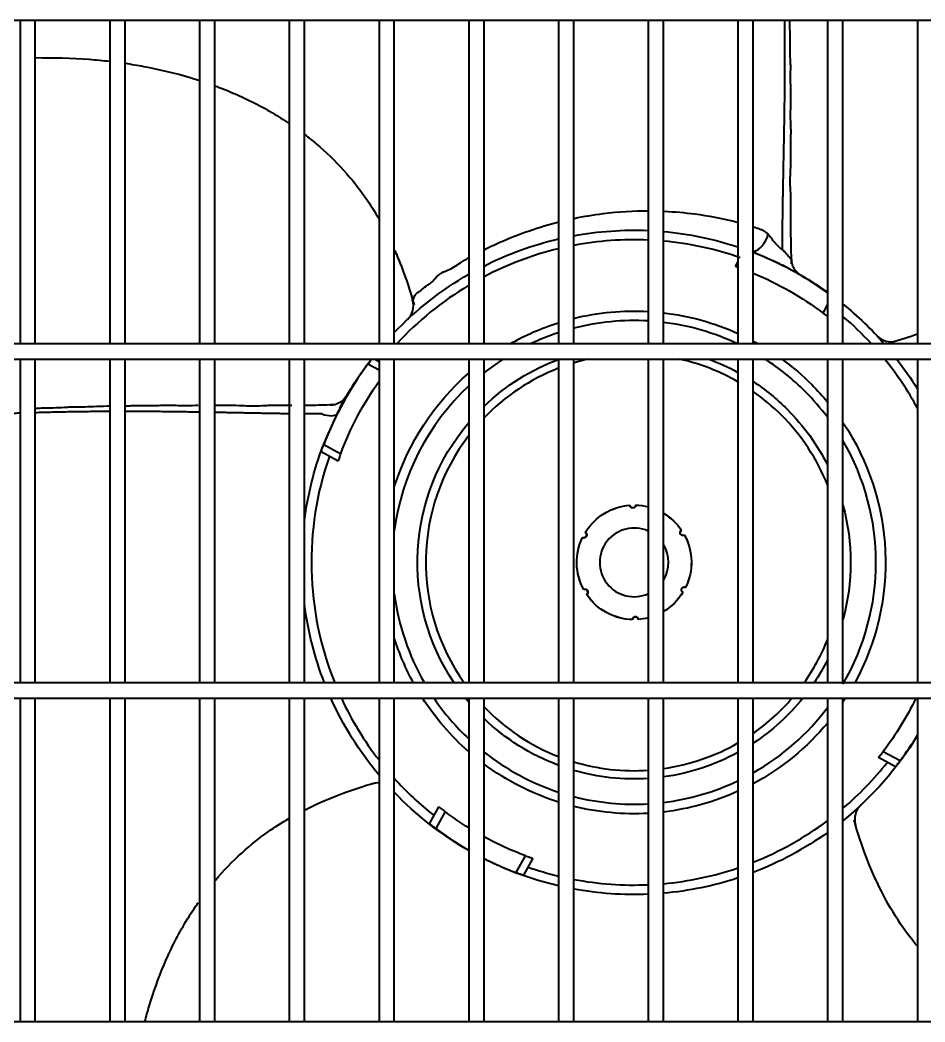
# Model space of a CAD drawing. Extents: x 58467 to 79089, y -33726 to -17391.
# Drawn here: x 72351.85 to 72375.55, y -20280.1 to -20253.87 of the extents above; entities that cross this region are included whole.
import ezdxf

# ---------------------------------------------------------------- set-up
doc = ezdxf.new("R2010")
doc.units = 0
doc.header["$LTSCALE"] = 100
doc.layers.add('+ENTE-ST-DOSEME USTU KONDDRENAJ', color=110, linetype='DOSEMEUSTUKONDENSDRENAJ_LINE', lineweight=40)
doc.linetypes.add('DOSEMEUSTUKONDENSDRENAJ_LINE', pattern='A,300,-40,["CD",Standard,S=15,R=0,X=-35,Y=-7.5],0', length=340)

# ---------------------------------------------------------------- blocks, each defined once
blk = doc.blocks.new('2. KAT SAĞ')
at = {"color": 3}
for p, q in [((54065.897, -32954.95, -3.539), (54184.259, -32954.95, -3.539)), ((54139.658, -32954.951, -3.539), (54139.658, -32963.429, -3.539)), ((54140.058, -32963.429, -3.539), (54140.058, -32954.951, -3.539)), ((54142.008, -32954.951, -3.539), (54142.008, -32963.429, -3.539)), ((54142.408, -32963.429, -3.539), (54142.408, -32954.951, -3.539)), ((54144.358, -32954.951, -3.539), (54144.358, -32963.429, -3.539)), ((54144.758, -32963.429, -3.539), (54144.758, -32954.951, -3.539)), ((54146.707, -32954.951, -3.539), (54146.707, -32963.429, -3.539)), ((54147.107, -32963.429, -3.539), (54147.107, -32954.951, -3.539)), ((54149.058, -32954.951, -3.539), (54149.058, -32963.429, -3.539)), ((54149.458, -32963.429, -3.539), (54149.458, -32954.951, -3.539)), ((54151.408, -32954.951, -3.539), (54151.408, -32963.429, -3.539)), ((54151.808, -32963.429, -3.539), (54151.808, -32954.951, -3.539)), ((54153.757, -32954.951, -3.539), (54153.757, -32963.429, -3.539)), ((54154.157, -32963.429, -3.539), (54154.157, -32954.951, -3.539)), ((54156.107, -32954.951, -3.539), (54156.107, -32963.429, -3.539)), ((54156.507, -32963.429, -3.539), (54156.507, -32954.951, -3.539)), ((54158.457, -32954.951, -3.539), (54158.457, -32963.429, -3.539)), ((54158.856, -32963.429, -3.539), (54158.856, -32954.951, -3.539)), ((54160.806, -32954.951, -3.539), (54160.806, -32963.429, -3.539)), ((54161.206, -32963.429, -3.539), (54161.206, -32954.951, -3.539)), ((54163.156, -32954.951, -3.539), (54163.156, -32963.429, -3.539)), ((54158.391, -32961.403, -3.539), (54158.457, -32961.284, -3.539)), ((54160.686, -32962.625, -3.539), (54160.806, -32962.406, -3.539)), ((54149.801, -32962.792, -3.539), (54149.821, -32962.774, -3.539)), ((54184.259, -32963.429, -3.539), (54065.897, -32963.429, -3.539)), ((54162.096, -32963.217, -3.539), (54162.114, -32963.236, -3.539)), ((54065.897, -32963.829, -3.539), (54184.259, -32963.829, -3.539)), ((54139.658, -32963.829, -3.539), (54139.658, -32972.307, -3.539)), ((54140.058, -32972.307, -3.539), (54140.058, -32963.829, -3.539)), ((54142.008, -32963.829, -3.539), (54142.008, -32972.307, -3.539)), ((54142.408, -32972.307, -3.539), (54142.408, -32963.829, -3.539)), ((54144.358, -32963.829, -3.539), (54144.358, -32972.307, -3.539)), ((54144.758, -32972.307, -3.539), (54144.758, -32963.829, -3.539)), ((54146.707, -32963.829, -3.539), (54146.707, -32972.307, -3.539)), ((54147.107, -32972.307, -3.539), (54147.107, -32963.829, -3.539)), ((54148.945, -32963.829, -3.539), (54149.058, -32963.891, -3.539)), ((54149.058, -32963.829, -3.539), (54149.058, -32972.307, -3.539)), ((54149.458, -32972.307, -3.539), (54149.458, -32963.829, -3.539)), ((54151.408, -32963.829, -3.539), (54151.408, -32972.307, -3.539)), ((54151.808, -32972.307, -3.539), (54151.808, -32963.829, -3.539)), ((54153.757, -32963.829, -3.539), (54153.757, -32972.307, -3.539)), ((54154.157, -32972.307, -3.539), (54154.157, -32963.829, -3.539)), ((54156.107, -32963.829, -3.539), (54156.107, -32972.307, -3.539)), ((54156.507, -32972.307, -3.539), (54156.507, -32963.829, -3.539)), ((54158.457, -32963.829, -3.539), (54158.457, -32972.307, -3.539)), ((54158.856, -32972.307, -3.539), (54158.856, -32963.829, -3.539)), ((54160.806, -32963.829, -3.539), (54160.806, -32972.307, -3.539)), ((54161.206, -32972.307, -3.539), (54161.206, -32963.829, -3.539)), ((54163.156, -32963.829, -3.539), (54163.156, -32972.307, -3.539)), ((54149.058, -32964.119, -3.539), (54148.767, -32963.96, -3.539)), ((54147.988, -32966.497, -3.539), (54147.542, -32966.253, -3.539)), ((54147.612, -32966.063, -3.539), (54148.056, -32966.307, -3.539)), ((54184.259, -32972.308, -3.539), (54065.897, -32972.308, -3.539)), ((54065.897, -32972.708, -3.539), (54184.259, -32972.708, -3.539)), ((54139.658, -32972.707, -3.539), (54139.658, -32981.186, -3.539)), ((54140.058, -32981.186, -3.539), (54140.058, -32972.707, -3.539)), ((54142.008, -32972.707, -3.539), (54142.008, -32981.186, -3.539)), ((54142.408, -32981.186, -3.539), (54142.408, -32972.707, -3.539)), ((54144.358, -32972.707, -3.539), (54144.358, -32981.186, -3.539)), ((54144.758, -32981.186, -3.539), (54144.758, -32972.707, -3.539)), ((54146.707, -32972.707, -3.539), (54146.707, -32981.186, -3.539)), ((54147.107, -32981.186, -3.539), (54147.107, -32972.707, -3.539)), ((54149.058, -32972.707, -3.539), (54149.058, -32981.186, -3.539)), ((54149.458, -32981.186, -3.539), (54149.458, -32972.707, -3.539)), ((54151.408, -32972.707, -3.539), (54151.408, -32981.186, -3.539)), ((54151.808, -32981.186, -3.539), (54151.808, -32972.707, -3.539)), ((54153.757, -32972.707, -3.539), (54153.757, -32981.186, -3.539)), ((54154.157, -32981.186, -3.539), (54154.157, -32972.707, -3.539)), ((54156.107, -32972.707, -3.539), (54156.107, -32981.186, -3.539)), ((54156.507, -32981.186, -3.539), (54156.507, -32972.707, -3.539)), ((54158.457, -32972.707, -3.539), (54158.457, -32981.186, -3.539)), ((54158.856, -32981.186, -3.539), (54158.856, -32972.707, -3.539)), ((54160.806, -32972.707, -3.539), (54160.806, -32981.186, -3.539)), ((54161.206, -32981.186, -3.539), (54161.206, -32972.707, -3.539)), ((54163.156, -32972.707, -3.539), (54163.156, -32981.186, -3.539)), ((54162.263, -32974.101, -3.539), (54162.706, -32974.344, -3.539)), ((54162.584, -32974.505, -3.539), (54162.139, -32974.261, -3.539)), ((54150.384, -32975.999, -3.539), (54150.628, -32975.554, -3.539)), ((54150.788, -32975.678, -3.539), (54150.545, -32976.121, -3.539)), ((54161.672, -32975.511, -3.539), (54161.652, -32975.529, -3.539)), ((54152.648, -32977.276, -3.539), (54152.891, -32976.832, -3.539)), ((54153.082, -32976.9, -3.539), (54152.838, -32977.345, -3.539)), ((54184.259, -32981.186, -3.539), (54065.897, -32981.186, -3.539))]:
    blk.add_line(p, q, dxfattribs=at)
at = {"color": 3, "extrusion": (0, 0, -1)}
for centre, radius, start, end in [((-54155.737, -32969.152, 3.539), 8.699, 79.5381, 92.4392), ((-54155.737, -32969.152, 3.539), 8.699, 95.0787, 108.2204), ((-54155.737, -32969.152, 3.539), 8.699, 63.1491, 76.8469), ((-54155.737, -32969.152, 3.539), 8.191, 112.3896, 127.1733), ((-54155.737, -32969.152, 3.539), 8.699, 117.6697, 125.6475), ((-54155.737, -32969.152, 3.539), 8.699, 43.7974, 60.1554), ((-54155.737, -32969.152, 3.539), 6.582, 76.1063, 93.2175), ((-54155.737, -32969.152, 3.539), 6.582, 96.7106, 114.4012), ((-54155.737, -32969.152, 3.539), 8.699, 128.9608, 138.8617), ((-54155.737, -32969.152, 3.539), 6.582, 60.3844, 72.4894), ((-54155.737, -32969.152, 3.539), 6.582, 118.2825, 119.5987), ((-54155.737, -32969.152, 3.539), 8.699, 27.6697, 37.7283), ((-54155.737, -32969.152, 3.539), 5.671, 46.1419, 69.8006), ((-54155.737, -32969.152, 3.539), 5.671, 110.1825, 118.6481), ((-54155.737, -32969.152, 3.539), 6.582, 126.0225, 135), ((-54155.737, -32969.152, 3.539), 8.699, 142.2719, 148.5298), ((-54155.737, -32969.152, 3.539), 6.582, 17.46, 48.87), ((-54155.737, -32969.152, 3.539), 8.191, 20.3267, 35.3728), ((-54155.737, -32969.152, 3.539), 5.671, 123.3675, 135), ((-54155.737, -32969.152, 3.539), 6.582, 135, 140.3606), ((-54155.737, -32969.152, 3.539), 5.671, 135, 153.36), ((-54155.737, -32969.152, 3.539), 5.671, 326.1881, 40.2356), ((-54155.737, -32969.152, 3.539), 6.582, 146.1881, 208.6481), ((-54155.736, -32969.152, 3.539), 8.699, 7.2888, 20.4357), ((-54155.737, -32969.152, 3.539), 1.5, 31.5137, 85.7851), ((-54155.737, -32969.152, 3.539), 1.5, 31.6151, 85.8849), ((-54155.704, -32967.652, 3.539), 0.075, 180.1825, 357.3175), ((-54155.737, -32969.152, 3.539), 1.5, 91.5149, 104.2929), ((-54155.737, -32969.152, 3.539), 1.5, 91.6151, 104.293), ((-54155.737, -32969.152, 3.539), 1.5, 120.8995, 145.8849), ((-54155.737, -32969.152, 3.539), 1.5, 120.8996, 145.7851), ((-54155.737, -32969.152, 3.539), 5.671, 164.6606, 195.3281), ((-54154.422, -32968.43, 3.539), 0.075, 120.1825, 297.3175), ((-54157.019, -32968.374, 3.539), 0.075, 240.1825, 57.3175), ((-54155.737, -32969.152, 3.539), 1.5, 331.5149, 25.7863), ((-54155.737, -32969.152, 3.539), 1.5, 331.6151, 25.8849), ((-54155.737, -32969.152, 3.539), 1.5, 151.5149, 205.7851), ((-54155.737, -32969.152, 3.539), 1.5, 151.6151, 205.8849), ((-54154.455, -32969.93, 3.539), 0.075, 60.1825, 237.3175), ((-54155.737, -32969.152, 3.539), 1.5, 211.5149, 239.0994), ((-54155.737, -32969.152, 3.539), 1.5, 211.6151, 239.0993), ((-54157.052, -32969.873, 3.539), 0.075, 300.1825, 117.3175), ((-54155.737, -32969.152, 3.539), 1.5, 271.6151, 325.8849), ((-54155.737, -32969.152, 3.539), 1.5, 271.5149, 325.7851), ((-54155.736, -32969.152, 3.539), 8.699, 338.7281, 352.7104), ((-54155.769, -32970.651, 3.539), 0.075, 0.1825, 177.3175), ((-54155.737, -32969.152, 3.539), 1.5, 255.7067, 265.8849), ((-54155.737, -32969.152, 3.539), 1.5, 255.707, 265.7851), ((-54155.737, -32969.152, 3.539), 6.582, 331.3463, 342.5288), ((-54155.737, -32969.152, 3.539), 5.671, 206.6287, 213.8063), ((-54155.738, -32969.147, 3.539), 8.702, 320.1375, 335.8505), ((-54155.737, -32969.152, 3.539), 6.582, 311.1187, 327.3019), ((-54155.737, -32969.152, 3.539), 5.671, 319.7531, 321.1706), ((-54155.737, -32969.152, 3.539), 5.671, 218.8237, 236.6212), ((-54155.737, -32969.152, 3.539), 6.582, 212.6925, 213.8006), ((-54155.737, -32969.152, 3.539), 8.191, 205.7297, 217.1733), ((-54155.737, -32969.152, 3.539), 5.671, 290.4244, 313.8468), ((-54155.737, -32969.152, 3.539), 6.582, 219.6281, 241.7062), ((-54155.737, -32969.152, 3.539), 8.699, 211.4717, 231.0407), ((-54155.737, -32969.152, 3.539), 5.671, 241.3406, 262.1925), ((-54155.737, -32969.152, 3.539), 6.582, 287.4994, 306.6469), ((-54155.737, -32969.152, 3.539), 5.671, 266.2537, 286.1662), ((-54155.737, -32969.152, 3.539), 8.699, 299.8462, 316.2041), ((-54155.737, -32969.152, 3.539), 6.582, 245.5875, 263.2781), ((-54155.737, -32969.152, 3.539), 8.191, 301.9061, 307.1733), ((-54155.737, -32969.152, 3.539), 6.582, 266.7712, 283.8825), ((-54155.737, -32969.152, 3.539), 8.699, 234.354, 248.9829), ((-54155.737, -32969.152, 3.539), 8.191, 290.3267, 298.6663), ((-54155.737, -32969.152, 3.539), 8.699, 283.1523, 290.4357), ((-54155.737, -32969.152, 3.539), 8.699, 251.7788, 264.9192), ((-54155.737, -32969.152, 3.539), 8.699, 267.5599, 280.4611)]:
    blk.add_arc(centre, radius, start, end, dxfattribs=at)
at = {"color": 3}
for centre, radius, start, end in [((54155.737, -32969.152, -3.539), 8.449, 87.4888, 100.7754), ((54155.737, -32969.152, -3.539), 8.449, 70.7868, 84.7704), ((54155.737, -32969.152, -3.539), 8.449, 103.5504, 117.7135), ((54155.737, -32969.152, -3.539), 8.691, 54.3167, 69.1851), ((54155.737, -32969.152, -3.539), 8.449, 120.8221, 137.3623), ((54155.737, -32969.152, -3.539), 6.332, 86.6475, 104.4394), ((54155.737, -32969.152, -3.539), 6.332, 64.6538, 83.0137), ((54155.737, -32969.152, -3.539), 8.449, 42.6368, 49.6553), ((54155.737, -32969.152, -3.539), 6.332, 108.2138, 115.3407), ((54155.737, -32969.152, -3.539), 6.332, 122.7938, 128.3513), ((54155.737, -32969.152, -3.539), 5.455, 102.6281, 106.83), ((54155.737, -32969.152, -3.539), 5.455, 60.0863, 77.3662), ((54155.737, -32969.152, -3.539), 6.332, 45, 57.2006), ((54155.737, -32969.152, -3.539), 8.449, 28.5801, 39.0506), ((54155.738, -32969.156, -3.539), 8.694, 143.2955, 159.1626), ((54155.737, -32969.152, -3.539), 5.455, 111.2737, 136.0744), ((54155.737, -32969.152, -3.539), 6.332, 133.1269, 172.5413), ((54155.737, -32969.152, -3.539), 5.455, 45, 55.1138), ((54155.737, -32969.152, -3.539), 6.332, 36.81, 45), ((54155.737, -32969.152, -3.539), 5.455, 21.6619, 45), ((54155.737, -32969.152, -3.539), 5.455, 142.5206, 215.3531), ((54155.737, -32969.152, -3.539), 6.332, 329.7431, 30.2569), ((54155.736, -32969.15, -3.539), 8.449, 160.7965, 201.9425), ((54155.737, -32969.152, -3.539), 0.9, 65.7, 294.3), ((54155.737, -32969.152, -3.539), 0.9, 328.86, 31.14), ((54155.737, -32969.152, -3.539), 6.332, 187.4588, 209.8969), ((54155.737, -32969.152, -3.539), 5.455, 324.6525, 338.3381), ((54155.737, -32969.152, -3.539), 8.449, 204.8886, 217.7673), ((54155.737, -32969.152, -3.539), 6.332, 214.1663, 226.8731), ((54155.737, -32969.152, -3.539), 5.455, 304.8862, 319.32), ((54155.737, -32969.152, -3.539), 5.455, 223.9256, 248.7262), ((54155.737, -32969.152, -3.539), 6.332, 299.52, 323.19), ((54155.737, -32969.152, -3.539), 5.455, 278.1225, 299.9138), ((54155.737, -32969.152, -3.539), 8.691, 323.3149, 328.6118), ((54155.737, -32969.152, -3.539), 6.332, 231.6487, 251.7863), ((54155.737, -32969.152, -3.539), 5.455, 253.17, 273.8925), ((54155.737, -32969.152, -3.539), 8.449, 310.3428, 321.7132), ((54155.737, -32969.152, -3.539), 8.449, 221.9985, 231.7132), ((54155.737, -32969.152, -3.539), 6.332, 276.9862, 295.4419), ((54155.737, -32969.152, -3.539), 6.332, 255.5606, 273.3525), ((54155.737, -32969.152, -3.539), 8.449, 291.6703, 306.8719), ((54155.737, -32969.152, -3.539), 8.691, 233.3149, 240.1257), ((54155.737, -32969.152, -3.539), 8.691, 243.1224, 249.1851), ((54155.737, -32969.152, -3.539), 8.449, 250.7868, 256.4509), ((54155.737, -32969.152, -3.539), 8.449, 275.2309, 288.779), ((54155.737, -32969.152, -3.539), 8.449, 259.2259, 272.5124)]:
    blk.add_arc(centre, radius, start, end, dxfattribs=at)
at = {"color": 3, "extrusion": (6.04419e-06, 5.64183e-06, 1)}
blk.add_arc((54149.459, -32962.428, -3.396), 0.5, 313.0877, 16.4734, dxfattribs=at)
at = {"color": 3, "extrusion": (5.25028e-06, -5.62471e-06, 1)}
blk.add_arc((54162.46, -32962.874, -3.068), 0.5, 223.0877, 286.4725, dxfattribs=at)
at = {"color": 3, "extrusion": (-5.03151e-06, 5.39034e-06, 1)}
blk.add_arc((54149.013, -32975.429, -3.991), 0.5, 84.8443, 106.4677, dxfattribs=at)
at = {"color": 3, "extrusion": (-5.89787e-06, -5.50525e-06, 1)}
blk.add_arc((54162.014, -32975.875, -3.679), 0.5, 133.0877, 196.4735, dxfattribs=at)
at = {"color": 3}
blk.add_ellipse((54158.948, -32960.532, -3.539), major_axis=(-0.175, -0.468), ratio=0.588101, start_param=0.279088, end_param=1.726902, dxfattribs=at)
for points, knots in [([(54159.625, -32960.964, -3.539), (54159.625, -32960.948, -3.539), (54159.625, -32960.907, -3.539), (54159.625, -32960.822, -3.539), (54159.624, -32960.73, -3.539), (54159.625, -32960.636, -3.539), (54159.625, -32960.553, -3.539), (54159.625, -32960.471, -3.539), (54159.626, -32960.375, -3.539), (54159.626, -32960.275, -3.539), (54159.628, -32960.164, -3.539), (54159.629, -32960.065, -3.539), (54159.63, -32959.958, -3.539), (54159.632, -32959.859, -3.539), (54159.633, -32959.758, -3.539), (54159.635, -32959.642, -3.539), (54159.637, -32959.54, -3.539), (54159.639, -32959.424, -3.539), (54159.641, -32959.306, -3.539), (54159.643, -32959.187, -3.539), (54159.645, -32959.082, -3.539), (54159.648, -32958.974, -3.539), (54159.65, -32958.851, -3.539), (54159.652, -32958.723, -3.539), (54159.655, -32958.598, -3.539), (54159.657, -32958.472, -3.539), (54159.66, -32958.347, -3.539), (54159.662, -32958.222, -3.539), (54159.664, -32958.098, -3.539), (54159.667, -32957.972, -3.539), (54159.669, -32957.848, -3.539), (54159.671, -32957.722, -3.539), (54159.673, -32957.595, -3.539), (54159.675, -32957.452, -3.539), (54159.677, -32957.323, -3.539), (54159.679, -32957.175, -3.539), (54159.681, -32957.042, -3.539), (54159.682, -32956.91, -3.539), (54159.683, -32956.762, -3.539), (54159.685, -32956.632, -3.539), (54159.686, -32956.486, -3.539), (54159.687, -32956.357, -3.539), (54159.687, -32956.211, -3.539), (54159.688, -32956.065, -3.539), (54159.688, -32955.918, -3.539), (54159.688, -32955.77, -3.539), (54159.688, -32955.637, -3.539), (54159.687, -32955.485, -3.539), (54159.687, -32955.35, -3.539), (54159.686, -32955.182, -3.539), (54159.685, -32955.06, -3.539), (54159.684, -32954.972, -3.539), (54159.684, -32954.95, -3.539)], [0, 0, 0, 0, 0.009657, 0.02509, 0.048239, 0.063672, 0.079104, 0.094537, 0.109969, 0.133118, 0.148551, 0.1717, 0.187132, 0.202565, 0.225714, 0.241146, 0.264295, 0.279728, 0.302877, 0.326025, 0.341458, 0.356891, 0.380039, 0.403188, 0.418621, 0.44177, 0.464919, 0.480351, 0.5035, 0.526649, 0.542082, 0.56523, 0.588379, 0.603812, 0.634677, 0.65011, 0.673259, 0.696407, 0.71184, 0.742705, 0.758138, 0.781287, 0.804435, 0.827584, 0.850733, 0.873882, 0.897031, 0.912464, 0.943329, 0.958761, 0.989626, 1, 1, 1, 1]), ([(54159.863, -32961.33, -3.539), (54159.856, -32961.135, -3.539), (54159.845, -32960.739, -3.539), (54159.842, -32960.317, -3.539), (54159.841, -32960.031, -3.539), (54159.842, -32959.908, -3.539), (54159.84, -32959.777, -3.539), (54159.843, -32959.669, -3.539), (54159.842, -32959.567, -3.539), (54159.835, -32959.405, -3.539), (54159.818, -32959.222, -3.539), (54159.834, -32958.941, -3.539), (54159.85, -32958.556, -3.539), (54159.839, -32958.246, -3.539), (54159.844, -32958, -3.539), (54159.847, -32957.874, -3.539), (54159.845, -32957.692, -3.539), (54159.827, -32957.496, -3.539), (54159.841, -32957.214, -3.539), (54159.848, -32956.887, -3.539), (54159.833, -32956.569, -3.539), (54159.836, -32956.328, -3.539), (54159.838, -32956.166, -3.539), (54159.837, -32956.082, -3.539), (54159.828, -32955.929, -3.539), (54159.82, -32955.751, -3.539), (54159.825, -32955.534, -3.539), (54159.826, -32955.282, -3.539), (54159.816, -32955.089, -3.539), (54159.81, -32954.966, -3.539), (54159.809, -32954.949, -3.539)], [0, 0, 0, 0, 0.086927, 0.17607, 0.186813, 0.212809, 0.232759, 0.251976, 0.264118, 0.276953, 0.324589, 0.364075, 0.406459, 0.489914, 0.52257, 0.535292, 0.546877, 0.601972, 0.636018, 0.672402, 0.744707, 0.800023, 0.809861, 0.818716, 0.836443, 0.879261, 0.904512, 0.931969, 0.990672, 1, 1, 1, 1]), ([(54140.059, -32955.935, -3.539), (54140.53, -32955.934, -3.539), (54141.18, -32955.946, -3.539), (54141.83, -32956.008, -3.539), (54142.01, -32956.029, -3.539)], [0, 0, 0, 0, 0.723565, 1, 1, 1, 1]), ([(54142.41, -32956.082, -3.539), (54142.573, -32956.106, -3.539), (54143.145, -32956.202, -3.539), (54143.786, -32956.354, -3.539), (54144.257, -32956.5, -3.539), (54144.329, -32956.523, -3.539)], [0, 0, 0, 0, 0.251534, 0.886152, 1, 1, 1, 1]), ([(54144.762, -32956.672, -3.539), (54144.908, -32956.726, -3.539), (54145.423, -32956.93, -3.539), (54146.077, -32957.255, -3.539), (54146.565, -32957.56, -3.539), (54146.709, -32957.657, -3.539)], [0, 0, 0, 0, 0.214057, 0.763166, 1, 1, 1, 1]), ([(54147.113, -32957.947, -3.539), (54147.215, -32958.025, -3.539), (54147.575, -32958.314, -3.539), (54148.121, -32958.842, -3.539), (54148.664, -32959.522, -3.539), (54148.95, -32959.973, -3.539), (54149.069, -32960.181, -3.539)], [0, 0, 0, 0, 0.130207, 0.467681, 0.763107, 1, 1, 1, 1]), ([(54154.164, -32960.144, -3.539), (54154.421, -32960.091, -3.539), (54154.675, -32960.049, -3.539), (54155.334, -32959.967, -3.539), (54155.732, -32959.945, -3.539), (54156.114, -32959.946, -3.539)], [0, 0, 0, 0, 0.378219, 0.378219, 1, 1, 1, 1]), ([(54156.522, -32959.956, -3.539), (54156.799, -32959.969, -3.539), (54157.068, -32959.994, -3.539), (54157.688, -32960.075, -3.539), (54158.028, -32960.139, -3.539), (54158.384, -32960.229, -3.539), (54158.423, -32960.238, -3.539), (54158.462, -32960.249, -3.539)], [0, 0, 0, 0, 0.387206, 0.387206, 0.93276, 0.93276, 1, 1, 1, 1]), ([(54151.807, -32960.966, -3.539), (54151.945, -32960.897, -3.539), (54152.084, -32960.832, -3.539), (54152.738, -32960.541, -3.539), (54153.255, -32960.365, -3.539), (54153.763, -32960.237, -3.539)], [0, 0, 0, 0, 0.21097, 0.21097, 1, 1, 1, 1]), ([(54158.857, -32960.364, -3.539), (54158.912, -32960.382, -3.539), (54158.966, -32960.4, -3.539), (54159.051, -32960.425, -3.539), (54159.083, -32960.438, -3.539), (54159.158, -32960.482, -3.539), (54159.203, -32960.513, -3.539), (54159.248, -32960.561, -3.539)], [0, 0, 0, 0, 0.427919, 0.427919, 0.71396, 0.71396, 1, 1, 1, 1]), ([(54159.248, -32960.561, -3.539), (54159.306, -32960.623, -3.539), (54159.356, -32960.706, -3.539), (54159.482, -32960.852, -3.539), (54159.557, -32960.913, -3.539), (54159.623, -32960.977, -3.539)], [0, 0, 0, 0, 0.5, 0.5, 1, 1, 1, 1]), ([(54149.471, -32960.985, -3.539), (54149.528, -32961.116, -3.539), (54149.719, -32961.581, -3.539), (54149.879, -32962.059, -3.539), (54149.975, -32962.409, -3.539)], [0, 0, 0, 0, 0.284303, 1, 1, 1, 1]), ([(54159.622, -32961.371, -3.539), (54159.602, -32961.361, -3.539), (54159.581, -32961.352, -3.539), (54159.465, -32961.298, -3.539), (54159.367, -32961.254, -3.539), (54159.184, -32961.172, -3.539), (54159.098, -32961.134, -3.539), (54158.96, -32961.075, -3.539), (54158.908, -32961.053, -3.539), (54158.856, -32961.033, -3.539)], [0, 0, 0, 0, 0.08108, 0.08108, 0.461663, 0.461663, 0.79753, 0.79753, 1, 1, 1, 1]), ([(54159.625, -32960.964, -3.539), (54159.625, -32960.964, -3.539), (54159.626, -32960.964, -3.539), (54159.657, -32960.993, -3.539), (54159.686, -32961.023, -3.539), (54159.713, -32961.053, -3.539)], [0, 0, 0, 0, 0.000046, 0.000046, 1, 1, 1, 1]), ([(54159.713, -32961.053, -3.539), (54159.759, -32961.105, -3.539), (54159.803, -32961.156, -3.539), (54159.847, -32961.212, -3.539), (54159.857, -32961.222, -3.539), (54159.859, -32961.219, -3.539)], [0, 0, 0, 0, 0.677972, 0.677972, 1, 1, 1, 1]), ([(54149.945, -32962.293, -3.539), (54149.948, -32962.292, -3.539), (54149.951, -32962.289, -3.539), (54149.959, -32962.269, -3.539), (54149.963, -32962.252, -3.539), (54149.978, -32962.202, -3.539), (54149.99, -32962.167, -3.539), (54150.033, -32962.107, -3.539), (54150.066, -32962.093, -3.539), (54150.122, -32962.056, -3.539), (54150.148, -32962.034, -3.539), (54150.225, -32961.966, -3.539), (54150.28, -32961.925, -3.539), (54150.362, -32961.868, -3.539), (54150.391, -32961.851, -3.539), (54150.444, -32961.812, -3.539), (54150.467, -32961.785, -3.539), (54150.538, -32961.699, -3.539), (54150.593, -32961.646, -3.539), (54150.716, -32961.561, -3.539), (54150.784, -32961.529, -3.539), (54150.915, -32961.477, -3.539), (54150.972, -32961.446, -3.539), (54151.082, -32961.377, -3.539), (54151.136, -32961.338, -3.539), (54151.264, -32961.261, -3.539), (54151.334, -32961.221, -3.539), (54151.405, -32961.181, -3.539)], [0, 0, 0, 0, 0.020274, 0.020274, 0.047518, 0.047518, 0.102008, 0.102008, 0.156498, 0.156498, 0.210988, 0.210988, 0.319967, 0.319967, 0.374457, 0.374457, 0.428947, 0.428947, 0.537926, 0.537926, 0.646906, 0.646906, 0.755886, 0.755886, 0.864865, 0.864865, 1, 1, 1, 1]), ([(54160.106, -32961.63, -3.539), (54160.106, -32961.63, -3.539), (54160.106, -32961.63, -3.539), (54160.107, -32961.63, -3.539), (54160.103, -32961.629, -3.539), (54160.1, -32961.627, -3.539), (54160.06, -32961.602, -3.539), (54159.988, -32961.543, -3.539), (54159.908, -32961.429, -3.539), (54159.864, -32961.314, -3.539), (54159.863, -32961.24, -3.539), (54159.866, -32961.213, -3.539)], [0, 0, 0, 0, 0.033603, 0.066016, 0.071783, 0.077551, 0.090545, 0.331487, 0.591566, 0.854337, 1, 1, 1, 1]), ([(54158.456, -32961.426, -3.539), (54158.442, -32961.421, -3.539), (54158.429, -32961.416, -3.539), (54158.408, -32961.409, -3.539), (54158.4, -32961.406, -3.539), (54158.392, -32961.404, -3.539), (54158.391, -32961.403, -3.539), (54158.391, -32961.403, -3.539)], [0, 0, 0, 0, 0.355105, 0.355105, 0.755417, 0.755417, 1, 1, 1, 1]), ([(54160.807, -32962.719, -3.539), (54160.797, -32962.711, -3.539), (54160.785, -32962.702, -3.539), (54160.757, -32962.68, -3.539), (54160.74, -32962.667, -3.539), (54160.711, -32962.645, -3.539), (54160.698, -32962.635, -3.539), (54160.686, -32962.625, -3.539)], [0, 0, 0, 0, 0.33514, 0.33514, 0.728378, 0.728378, 1, 1, 1, 1]), ([(54148.767, -32963.96, -3.539), (54148.781, -32963.941, -3.539), (54148.795, -32963.923, -3.539), (54148.821, -32963.889, -3.539), (54148.833, -32963.872, -3.539), (54148.853, -32963.847, -3.539), (54148.861, -32963.836, -3.539), (54148.867, -32963.828, -3.539)], [0, 0, 0, 0, 0.355398, 0.355398, 0.710856, 0.710856, 1, 1, 1, 1]), ([(54148.178, -32964.829, -3.539), (54148.153, -32964.866, -3.539), (54148.091, -32964.936, -3.539), (54147.958, -32965.005, -3.539), (54147.85, -32965.039, -3.539), (54147.793, -32965.031, -3.539), (54147.791, -32965.031, -3.539)], [0, 0, 0, 0, 0.282775, 0.623842, 0.989494, 1, 1, 1, 1]), ([(54139.661, -32965.246, -3.539), (54139.612, -32965.247, -3.539), (54139.497, -32965.251, -3.539), (54139.35, -32965.257, -3.539), (54139.186, -32965.264, -3.539), (54139.038, -32965.27, -3.539), (54138.872, -32965.277, -3.539), (54138.721, -32965.284, -3.539), (54138.571, -32965.291, -3.539), (54138.405, -32965.3, -3.539), (54138.259, -32965.308, -3.539), (54138.097, -32965.317, -3.539), (54137.952, -32965.325, -3.539), (54137.812, -32965.333, -3.539), (54137.736, -32965.338, -3.539), (54137.709, -32965.34, -3.539)], [0, 0, 0, 0, 0.075374, 0.176188, 0.226595, 0.327409, 0.403019, 0.47863, 0.55424, 0.629851, 0.730665, 0.781072, 0.881886, 0.957497, 1, 1, 1, 1]), ([(54142.008, -32965.201, -3.539), (54141.972, -32965.201, -3.539), (54141.902, -32965.202, -3.539), (54141.766, -32965.203, -3.539), (54141.633, -32965.204, -3.539), (54141.468, -32965.205, -3.539), (54141.337, -32965.207, -3.539), (54141.173, -32965.209, -3.539), (54141.042, -32965.211, -3.539), (54140.877, -32965.214, -3.539), (54140.745, -32965.216, -3.539), (54140.578, -32965.22, -3.539), (54140.443, -32965.223, -3.539), (54140.273, -32965.227, -3.539), (54140.154, -32965.23, -3.539), (54140.069, -32965.233, -3.539), (54140.051, -32965.233, -3.539)], [0, 0, 0, 0, 0.054128, 0.105118, 0.207098, 0.258088, 0.360068, 0.411058, 0.513038, 0.564028, 0.666008, 0.716998, 0.818978, 0.869968, 0.971948, 1, 1, 1, 1]), ([(54142.007, -32965.064, -3.539), (54141.984, -32965.064, -3.539), (54141.831, -32965.065, -3.539), (54141.579, -32965.077, -3.539), (54141.35, -32965.087, -3.539), (54141.169, -32965.087, -3.539), (54141.046, -32965.086, -3.539), (54140.926, -32965.091, -3.539), (54140.758, -32965.105, -3.539), (54140.565, -32965.11, -3.539), (54140.344, -32965.112, -3.539), (54140.185, -32965.118, -3.539), (54140.091, -32965.124, -3.539), (54140.052, -32965.127, -3.539)], [0, 0, 0, 0, 0.032499, 0.217887, 0.394885, 0.465501, 0.52211, 0.573462, 0.630237, 0.769056, 0.849466, 0.935544, 1, 1, 1, 1]), ([(54144.323, -32965.044, -3.539), (54144.222, -32965.048, -3.539), (54144.062, -32965.06, -3.539), (54143.798, -32965.048, -3.539), (54143.47, -32965.04, -3.539), (54143.153, -32965.056, -3.539), (54142.912, -32965.053, -3.539), (54142.749, -32965.05, -3.539), (54142.666, -32965.051, -3.539), (54142.552, -32965.058, -3.539), (54142.462, -32965.062, -3.539), (54142.409, -32965.064, -3.539)], [0, 0, 0, 0, 0.153476, 0.264532, 0.383214, 0.619071, 0.799507, 0.831601, 0.860485, 0.918311, 1, 1, 1, 1]), ([(54144.357, -32965.218, -3.539), (54144.34, -32965.218, -3.539), (54144.275, -32965.217, -3.539), (54144.179, -32965.216, -3.539), (54144.036, -32965.214, -3.539), (54143.907, -32965.211, -3.539), (54143.759, -32965.209, -3.539), (54143.626, -32965.208, -3.539), (54143.494, -32965.206, -3.539), (54143.346, -32965.205, -3.539), (54143.216, -32965.204, -3.539), (54143.07, -32965.203, -3.539), (54142.941, -32965.202, -3.539), (54142.795, -32965.201, -3.539), (54142.649, -32965.201, -3.539), (54142.52, -32965.2, -3.539), (54142.44, -32965.2, -3.539), (54142.409, -32965.2, -3.539)], [0, 0, 0, 0, 0.027433, 0.102463, 0.152482, 0.252522, 0.302541, 0.377571, 0.4526, 0.50262, 0.602659, 0.652679, 0.727708, 0.802738, 0.877767, 0.952797, 1, 1, 1, 1]), ([(54146.775, -32965.047, -3.539), (54146.757, -32965.047, -3.539), (54146.716, -32965.047, -3.539), (54146.615, -32965.048, -3.539), (54146.492, -32965.047, -3.539), (54146.361, -32965.048, -3.539), (54146.253, -32965.046, -3.539), (54146.151, -32965.047, -3.539), (54145.989, -32965.054, -3.539), (54145.805, -32965.071, -3.539), (54145.525, -32965.054, -3.539), (54145.149, -32965.039, -3.539), (54144.909, -32965.047, -3.539), (54144.756, -32965.047, -3.539)], [0, 0, 0, 0, 0.023979, 0.057821, 0.139707, 0.202549, 0.263082, 0.301331, 0.341759, 0.491813, 0.616194, 0.749702, 1, 1, 1, 1]), ([(54146.708, -32965.26, -3.539), (54146.683, -32965.26, -3.539), (54146.63, -32965.259, -3.539), (54146.542, -32965.258, -3.539), (54146.443, -32965.257, -3.539), (54146.342, -32965.255, -3.539), (54146.226, -32965.253, -3.539), (54146.124, -32965.252, -3.539), (54146.008, -32965.249, -3.539), (54145.89, -32965.247, -3.539), (54145.77, -32965.245, -3.539), (54145.665, -32965.243, -3.539), (54145.558, -32965.241, -3.539), (54145.434, -32965.238, -3.539), (54145.307, -32965.236, -3.539), (54145.182, -32965.234, -3.539), (54145.056, -32965.231, -3.539), (54144.931, -32965.229, -3.539), (54144.831, -32965.227, -3.539), (54144.779, -32965.226, -3.539), (54144.758, -32965.226, -3.539)], [0, 0, 0, 0, 0.040122, 0.086532, 0.132942, 0.202558, 0.248968, 0.318584, 0.364994, 0.43461, 0.504225, 0.550636, 0.597046, 0.666662, 0.736277, 0.782688, 0.852303, 0.921919, 0.968329, 1, 1, 1, 1]), ([(54147.915, -32965.025, -3.539), (54147.719, -32965.032, -3.539), (54147.45, -32965.04, -3.539), (54147.181, -32965.043, -3.539), (54147.108, -32965.044, -3.539)], [0, 0, 0, 0, 0.728232, 1, 1, 1, 1]), ([(54147.548, -32965.263, -3.539), (54147.532, -32965.263, -3.539), (54147.49, -32965.263, -3.539), (54147.406, -32965.264, -3.539), (54147.314, -32965.264, -3.539), (54147.22, -32965.263, -3.539), (54147.155, -32965.264, -3.539), (54147.117, -32965.264, -3.539), (54147.108, -32965.264, -3.539)], [0, 0, 0, 0, 0.114118, 0.296477, 0.570016, 0.752375, 0.934735, 1, 1, 1, 1]), ([(54147.561, -32965.265, -3.539), (54147.652, -32965.294, -3.539), (54147.738, -32965.31, -3.539), (54147.877, -32965.31, -3.539), (54147.93, -32965.295, -3.539), (54147.956, -32965.266, -3.539)], [0, 0, 0, 0, 0.5, 0.5, 1, 1, 1, 1]), ([(54147.956, -32965.266, -3.539), (54147.946, -32965.287, -3.539), (54147.937, -32965.307, -3.539), (54147.882, -32965.423, -3.539), (54147.839, -32965.521, -3.539), (54147.756, -32965.704, -3.539), (54147.718, -32965.791, -3.539), (54147.647, -32965.956, -3.539), (54147.614, -32966.036, -3.539), (54147.584, -32966.115, -3.539)], [0, 0, 0, 0, 0.07319, 0.07319, 0.416738, 0.416738, 0.719921, 0.719921, 1, 1, 1, 1]), ([(54147.542, -32966.253, -3.539), (54147.542, -32966.253, -3.539), (54147.543, -32966.25, -3.539), (54147.548, -32966.236, -3.539), (54147.552, -32966.225, -3.539), (54147.562, -32966.199, -3.539), (54147.567, -32966.183, -3.539), (54147.58, -32966.148, -3.539), (54147.588, -32966.128, -3.539), (54147.601, -32966.093, -3.539), (54147.606, -32966.078, -3.539), (54147.612, -32966.063, -3.539)], [0, 0, 0, 0, 0.211758, 0.211758, 0.423432, 0.423432, 0.636431, 0.636431, 0.852021, 0.852021, 1, 1, 1, 1]), ([(54148.056, -32966.307, -3.539), (54148.048, -32966.328, -3.539), (54148.04, -32966.35, -3.539), (54148.026, -32966.39, -3.539), (54148.019, -32966.41, -3.539), (54148.007, -32966.443, -3.539), (54148.002, -32966.458, -3.539), (54147.994, -32966.481, -3.539), (54147.991, -32966.489, -3.539), (54147.989, -32966.496, -3.539), (54147.988, -32966.497, -3.539), (54147.988, -32966.497, -3.539)], [0, 0, 0, 0, 0.21816, 0.21816, 0.436362, 0.436362, 0.653817, 0.653817, 0.868707, 0.868707, 1, 1, 1, 1]), ([(54154.385, -32968.499, -3.539), (54154.401, -32968.508, -3.539), (54154.445, -32968.512, -3.539), (54154.485, -32968.479, -3.539), (54154.497, -32968.441, -3.539), (54154.495, -32968.412, -3.539), (54154.48, -32968.385, -3.539), (54154.465, -32968.371, -3.539), (54154.456, -32968.367, -3.539)], [0, 0, 0, 0, 0.25, 0.5, 0.625, 0.75, 0.875, 1, 1, 1, 1]), ([(54154.495, -32969.996, -3.539), (54154.511, -32969.986, -3.539), (54154.537, -32969.951, -3.539), (54154.528, -32969.899, -3.539), (54154.502, -32969.87, -3.539), (54154.475, -32969.857, -3.539), (54154.444, -32969.857, -3.539), (54154.425, -32969.863, -3.539), (54154.417, -32969.868, -3.539)], [0, 0, 0, 0, 0.25, 0.5, 0.625, 0.75, 0.875, 1, 1, 1, 1]), ([(54155.847, -32970.649, -3.539), (54155.847, -32970.631, -3.539), (54155.829, -32970.59, -3.539), (54155.78, -32970.572, -3.539), (54155.741, -32970.581, -3.539), (54155.717, -32970.598, -3.539), (54155.701, -32970.624, -3.539), (54155.697, -32970.644, -3.539), (54155.697, -32970.653, -3.539)], [0, 0, 0, 0, 0.25, 0.5, 0.625, 0.75, 0.875, 1, 1, 1, 1]), ([(54162.139, -32974.261, -3.539), (54162.139, -32974.261, -3.539), (54162.141, -32974.258, -3.539), (54162.15, -32974.246, -3.539), (54162.157, -32974.238, -3.539), (54162.174, -32974.216, -3.539), (54162.185, -32974.202, -3.539), (54162.208, -32974.172, -3.539), (54162.221, -32974.156, -3.539), (54162.244, -32974.126, -3.539), (54162.254, -32974.113, -3.539), (54162.263, -32974.101, -3.539)], [0, 0, 0, 0, 0.211356, 0.211356, 0.422617, 0.422617, 0.635365, 0.635365, 0.851032, 0.851032, 1, 1, 1, 1]), ([(54162.706, -32974.344, -3.539), (54162.693, -32974.362, -3.539), (54162.679, -32974.381, -3.539), (54162.653, -32974.415, -3.539), (54162.64, -32974.431, -3.539), (54162.619, -32974.46, -3.539), (54162.609, -32974.472, -3.539), (54162.595, -32974.491, -3.539), (54162.589, -32974.497, -3.539), (54162.584, -32974.504, -3.539), (54162.584, -32974.505, -3.539), (54162.584, -32974.505, -3.539)], [0, 0, 0, 0, 0.217793, 0.217793, 0.435623, 0.435623, 0.652794, 0.652794, 0.867695, 0.867695, 1, 1, 1, 1]), ([(54147.104, -32975.637, -3.539), (54147.384, -32975.495, -3.539), (54148.003, -32975.224, -3.539), (54148.644, -32975.01, -3.539), (54148.994, -32974.913, -3.539)], [0, 0, 0, 0, 0.466455, 1, 1, 1, 1]), ([(54150.628, -32975.554, -3.539), (54150.628, -32975.554, -3.539), (54150.631, -32975.556, -3.539), (54150.642, -32975.565, -3.539), (54150.651, -32975.572, -3.539), (54150.673, -32975.589, -3.539), (54150.686, -32975.6, -3.539), (54150.716, -32975.623, -3.539), (54150.733, -32975.636, -3.539), (54150.763, -32975.659, -3.539), (54150.775, -32975.669, -3.539), (54150.788, -32975.678, -3.539)], [0, 0, 0, 0, 0.211356, 0.211356, 0.422617, 0.422617, 0.635365, 0.635365, 0.851032, 0.851032, 1, 1, 1, 1]), ([(54144.757, -32977.493, -3.539), (54144.762, -32977.487, -3.539), (54144.982, -32977.226, -3.539), (54145.426, -32976.767, -3.539), (54146.086, -32976.24, -3.539), (54146.515, -32975.965, -3.539), (54146.699, -32975.858, -3.539)], [0, 0, 0, 0, 0.009856, 0.405385, 0.751633, 1, 1, 1, 1]), ([(54150.545, -32976.121, -3.539), (54150.526, -32976.108, -3.539), (54150.508, -32976.094, -3.539), (54150.473, -32976.068, -3.539), (54150.457, -32976.055, -3.539), (54150.429, -32976.034, -3.539), (54150.417, -32976.024, -3.539), (54150.398, -32976.01, -3.539), (54150.391, -32976.004, -3.539), (54150.385, -32976, -3.539), (54150.384, -32975.999, -3.539), (54150.384, -32975.999, -3.539)], [0, 0, 0, 0, 0.217793, 0.217793, 0.435623, 0.435623, 0.652794, 0.652794, 0.867695, 0.867695, 1, 1, 1, 1]), ([(54163.147, -32979.196, -3.539), (54163.021, -32979.044, -3.539), (54162.702, -32978.627, -3.539), (54162.245, -32977.876, -3.539), (54161.821, -32976.921, -3.539), (54161.595, -32976.245, -3.539), (54161.498, -32975.894, -3.539)], [0, 0, 0, 0, 0.160983, 0.427877, 0.710763, 1, 1, 1, 1]), ([(54151.851, -32976.932, -3.539), (54151.872, -32976.942, -3.539), (54151.892, -32976.952, -3.539), (54152.008, -32977.006, -3.539), (54152.106, -32977.05, -3.539), (54152.289, -32977.131, -3.539), (54152.376, -32977.169, -3.539), (54152.541, -32977.24, -3.539), (54152.621, -32977.274, -3.539), (54152.699, -32977.303, -3.539)], [0, 0, 0, 0, 0.07319, 0.07319, 0.416738, 0.416738, 0.719921, 0.719921, 1, 1, 1, 1]), ([(54152.891, -32976.832, -3.539), (54152.913, -32976.84, -3.539), (54152.935, -32976.848, -3.539), (54152.975, -32976.863, -3.539), (54152.995, -32976.87, -3.539), (54153.028, -32976.882, -3.539), (54153.043, -32976.887, -3.539), (54153.065, -32976.895, -3.539), (54153.074, -32976.897, -3.539), (54153.081, -32976.9, -3.539), (54153.082, -32976.9, -3.539), (54153.082, -32976.9, -3.539)], [0, 0, 0, 0, 0.21816, 0.21816, 0.436362, 0.436362, 0.653817, 0.653817, 0.868707, 0.868707, 1, 1, 1, 1]), ([(54152.838, -32977.345, -3.539), (54152.838, -32977.345, -3.539), (54152.835, -32977.344, -3.539), (54152.821, -32977.339, -3.539), (54152.81, -32977.335, -3.539), (54152.784, -32977.326, -3.539), (54152.768, -32977.32, -3.539), (54152.733, -32977.307, -3.539), (54152.712, -32977.3, -3.539), (54152.678, -32977.287, -3.539), (54152.663, -32977.281, -3.539), (54152.648, -32977.276, -3.539)], [0, 0, 0, 0, 0.211758, 0.211758, 0.423432, 0.423432, 0.636431, 0.636431, 0.852021, 0.852021, 1, 1, 1, 1]), ([(54142.927, -32981.183, -3.539), (54142.962, -32981.046, -3.539), (54143.102, -32980.542, -3.539), (54143.411, -32979.671, -3.539), (54143.852, -32978.783, -3.539), (54144.186, -32978.256, -3.539), (54144.313, -32978.073, -3.539), (54144.324, -32978.058, -3.539)], [0, 0, 0, 0, 0.124316, 0.45964, 0.807719, 0.983963, 1, 1, 1, 1])]:
    blk.add_open_spline(points, degree=3, knots=knots, dxfattribs=at)
for points, degree in [([(54159.623, -32960.977, -3.539), (54159.625, -32960.973, -3.539), (54159.625, -32960.969, -3.539), (54159.625, -32960.964, -3.539)], 3), ([(54159.776, -32961.448, -3.539), (54159.726, -32961.421, -3.539), (54159.674, -32961.396, -3.539), (54159.622, -32961.371, -3.539)], 3), ([(54149.801, -32962.793, -3.539), (54149.796, -32962.797, -3.539), (54149.825, -32962.771, -3.539)], 2), ([(54162.096, -32963.217, -3.539), (54162.091, -32963.211, -3.539), (54162.118, -32963.24, -3.539)], 2), ([(54163.161, -32963.177, -3.539), (54162.937, -32963.255, -3.539), (54162.71, -32963.327, -3.539), (54162.479, -32963.39, -3.539)], 3), ([(54147.561, -32965.265, -3.539), (54147.557, -32965.264, -3.539), (54147.552, -32965.263, -3.539), (54147.548, -32965.263, -3.539)], 3), ([(54148.033, -32965.112, -3.539), (54148.006, -32965.163, -3.539), (54147.981, -32965.214, -3.539), (54147.956, -32965.266, -3.539)], 3), ([(54155.776, -32967.653, -3.539), (54155.776, -32967.683, -3.539), (54155.734, -32967.727, -3.539), (54155.673, -32967.728, -3.539), (54155.628, -32967.686, -3.539), (54155.626, -32967.656, -3.539)], 2), ([(54157.055, -32968.437, -3.539), (54157.029, -32968.451, -3.539), (54156.969, -32968.437, -3.539), (54156.938, -32968.385, -3.539), (54156.951, -32968.325, -3.539), (54156.977, -32968.308, -3.539)], 2), ([(54157.015, -32969.936, -3.539), (54156.989, -32969.92, -3.539), (54156.972, -32969.862, -3.539), (54157.002, -32969.808, -3.539), (54157.06, -32969.79, -3.539), (54157.087, -32969.804, -3.539)], 2), ([(54161.672, -32975.511, -3.539), (54161.677, -32975.506, -3.539), (54161.648, -32975.533, -3.539)], 2), ([(54151.807, -32976.911, -3.539), (54151.822, -32976.918, -3.539), (54151.837, -32976.925, -3.539), (54151.851, -32976.932, -3.539)], 3)]:
    blk.add_open_spline(points, degree=degree, dxfattribs=at)

msp = doc.modelspace()

# ---------------------------------------------------------------- block references
at = {"layer": '+ENTE-ST-DOSEME USTU KONDDRENAJ', "color": 3, "linetype": 'Continuous'}
msp.add_blockref('2. KAT SAĞ', (18212.194, 12701.082), dxfattribs=at)

doc.saveas('drawing.dxf')
